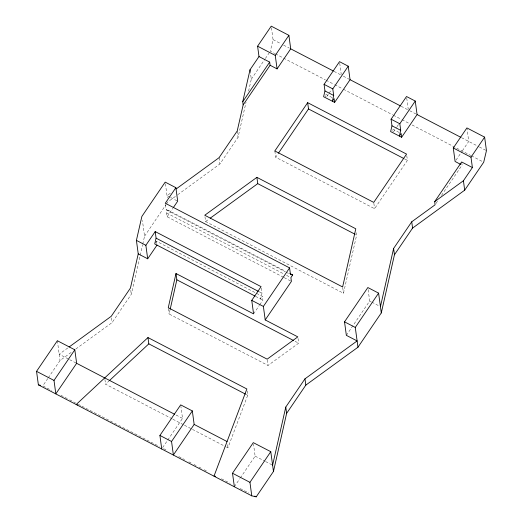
<?xml version="1.0" encoding="UTF-8"?>
<svg xmlns="http://www.w3.org/2000/svg" width="523" height="523" viewBox="0 0 523 523"><rect width="100%" height="100%" fill="white"/><g stroke="black" fill="none" stroke-linecap="round" stroke-linejoin="round"><path stroke-width="0.39" stroke-dasharray="2.62 1.96" d="M298.025 338.459L298.666 343.173L268.005 365.453L169.106 314.009L170.008 310.034M204.964 216.816L205.598 221.53L343.474 293.246L356.64 235.082L356.326 232.722M75.855 348.991L112.092 322.58L131.293 294.344L140.007 256.126M140.19 255.329L142.55 244.973M142.733 244.182L144.544 236.219L142.406 220.392M177.755 194.706L219.928 163.967L238.05 137.314L246.039 102.279M248.582 91.133L251.302 79.189L250.242 71.331M271.45 27.739L273.058 39.65L270.319 51.215L274.66 53.47M261.278 288.114L261.971 293.233L260.598 299.019L262.396 296.378L156.514 241.306L155.168 243.28M226.446 447.073L227.897 447.832L247.719 395.27L247.085 390.55M47.796 378.521L42.814 385.856L51.509 390.38M48.253 377.854L60.034 360.517L72.56 351.397M144.544 236.219L166.039 204.598M166.497 203.924L167.87 201.911L177.094 195.184M251.302 79.189L264.886 59.21M265.344 58.543L269.417 52.548M283.453 277.262L167.112 216.744L166.628 212.985L168.426 210.344L285.466 271.221M167.112 216.744L172.845 208.311M406.783 155.677L407.417 160.391L374.586 208.69L275.686 157.246L277.968 153.893M326.81 96.52L328.621 93.852M329.078 93.186L331.347 89.845M253.57 313.872L259.349 305.38M259.794 304.726L262.906 300.15L262.396 296.378M162.62 447.616L182.52 418.387L180.906 406.469M393.374 132.044L396.552 127.377M397.003 126.71L398.82 124.036M456.01 160.149L461.92 151.454M462.371 150.787L468.739 141.426L467.019 128.723M234.363 486.684L239.782 478.715M240.234 478.055L255.126 456.148L253.511 444.23M346.35 335.341L369.676 301.032L368.068 289.121M436.012 203.46L437.843 200.767M441.504 195.386L462.084 165.118L461.763 162.758M172.159 418.838L105.561 384.196L109.117 380.881M170.315 193.222L167.02 195.622L169.87 197.099M67.755 347.985L59.184 354.228L68.958 359.314M205.598 221.53L208.899 219.137M165.49 204.709L166.203 209.841L168.426 210.344M255.126 456.148L264.919 461.201M265.619 461.561L272.614 465.169M273.058 39.65L280.831 43.69M283.656 45.161L289.304 48.096M334.099 71.396L341.329 75.162M343.343 76.208L349.384 79.346M401.154 106.274L408.352 110.02M409.692 110.719L415.733 113.857M461.561 137.693L478.656 146.59M479.369 146.956L486.449 150.644M275.386 53.849L325.299 79.81M326.019 80.189L333.975 84.327M334.7 84.7L342.657 88.838M343.382 89.217L392.57 114.799M393.296 115.178L401.252 119.316M401.971 119.695L409.208 123.454M412.098 124.958L470.693 155.436M471.419 155.815L482.265 161.457M332.105 97.572L325.391 94.081L325.796 97.101M399.121 132.43L392.407 128.939L392.714 131.208M404.534 158.887L407.417 160.391M170.576 197.472L177.696 201.172M369.676 301.032L371.114 301.778M371.833 302.15L379.005 305.883M166.203 209.841L285.414 271.842M286.133 272.221L289.023 273.725M166.628 212.985L283.669 273.862M286.558 275.366L290.173 277.242M284.179 277.635L291.403 281.394M259.088 291.736L261.971 293.233M255.557 296.391L262.906 300.15M295.057 341.297L298.666 343.173M246.281 394.519L247.719 395.27M69.657 359.68L76.639 363.308M176.035 415.014L182.52 418.387M172.884 419.217L183.743 424.859M184.462 425.238L191.706 429.004M192.425 429.383L225.727 446.701M60.936 395.283L68.905 399.428M69.631 399.807L75.43 402.821M78.332 404.331L80.509 405.462M81.954 406.214L159.273 446.433M163.607 448.688L167.223 450.565M178.788 456.579L184.567 459.586M188.901 461.842L191.072 462.973M193.961 464.47L196.125 465.601M199.015 467.104L201.185 468.229M204.075 469.732L206.964 471.236M221.432 478.761L230.127 483.285M240.266 488.56L248.961 493.084M406.737 98.108L408.241 109.222M373.84 203.186L374.586 208.69M339.721 63.244L341.225 74.364M342.735 287.748L343.474 293.246M274.837 150.957L275.686 157.246M237.2 131.025L238.05 137.314M267.266 359.948L268.005 365.453M219.078 157.678L219.928 163.967M227.472 444.687L227.897 447.832M165.412 183.71L167.34 197.982M168.36 308.505L169.106 314.009M156.514 241.306L156.815 243.568M130.763 290.409L131.293 294.344M111.458 317.866L112.092 322.58M104.92 379.482L105.561 384.196M57.36 340.728L60.034 360.517"/><path stroke-width="0.78" d="M138.235 253.877L147.695 258.8L145.865 245.307L155.2 231.578L261.082 286.65L251.753 300.372L253.57 313.872L175.996 273.522L168.256 307.72L267.155 359.164L297.816 336.884L265.207 319.926L263.383 306.426L289.579 267.894L165.288 203.244L175.872 187.679L165.196 182.122L141.87 216.43L136.411 240.384L138.235 253.877L130.443 288.055L111.242 316.291L69.069 347.03M170.184 309.237L176.846 279.812L175.996 273.522M273.464 471.458L272.614 465.169L285.774 407.071L304.974 378.835L357.117 340.937L355.274 327.431L378.593 293.135L367.852 287.532L344.526 321.841L346.35 335.341L357.117 340.937L357.967 347.226L305.824 385.118L286.624 413.36L273.464 471.458L256.205 496.85L251.766 495.837L38.375 384.843L36.551 371.343L57.36 340.728L74.815 349.809L76.639 363.308L55.824 393.852L54.013 380.43L74.815 349.809M357.967 347.226L381.293 312.917L380.443 306.628L393.61 248.458L411.732 221.804L435.097 204.807L434.672 201.662L461.659 161.973L472.393 167.556L463.417 180.749L434.672 201.662M381.293 312.917L394.46 254.747L393.61 248.458M176.244 188.895L219.078 157.678L237.2 131.025L243.162 104.881L242.737 101.737L250.027 69.755L258.996 56.562L257.597 46.207L271.234 26.15L288.892 35.335L290.716 48.835L277.079 68.892L270.097 65.257L269.672 62.113L258.996 56.562M155.2 231.578L156.089 238.161L154.716 243.94L254.982 296.031M324.966 90.937L323.593 96.722L334.628 102.397L350.057 79.699L348.233 66.199L339.505 61.662L324.077 84.353L324.966 90.937L333.694 95.474L332.321 101.259L334.119 98.618L334.628 102.397M391.982 125.795L390.616 131.58L401.644 137.255L417.079 114.557L415.249 101.057L406.521 96.52L391.093 119.211L391.982 125.795L400.71 130.338L399.343 136.117L401.134 133.483L401.644 137.255M242.737 101.737L269.672 62.113M277.079 68.892L275.255 55.392L288.892 35.335M173.283 207.664L177.696 201.172L175.872 187.679M243.162 104.881L270.097 65.257M147.695 258.8L157.024 245.078M307.668 102.665L274.837 150.957L373.736 202.401L406.567 154.102L307.668 102.665L308.518 108.954L278.419 153.219M333.694 95.474L332.798 88.897L348.233 66.199M161.718 448.95L159.914 435.437L180.69 404.88L192.327 410.928L194.157 424.434L173.381 454.99L171.551 441.484L192.327 410.928M289.801 273.477L292.69 274.98L290.893 277.621L291.403 281.394L265.207 319.926M400.71 130.338L399.82 123.755L415.249 101.057M460.685 164.392L455.102 161.483L453.278 147.983L466.908 127.926L484.625 137.137L486.449 150.644L483.716 162.208L464.692 190.182L412.582 228.093L394.46 254.747M234.363 486.684L232.506 473.23L253.295 442.641L270.777 451.682L272.614 465.169M251.766 495.837L249.942 482.337L270.777 451.682M472.393 167.556L470.988 157.194L484.625 137.137M215.554 476.283L214.025 476.067L246.869 388.981L147.97 337.564L76.188 404.514L77.633 404.939M109.712 380.332L148.82 343.853L147.97 337.564M256.891 177.349L204.748 215.247L342.624 286.957L355.79 228.793L256.891 177.349L257.741 183.638L355.202 234.33M210.22 218.176L257.741 183.638M38.375 384.843L40.591 385.353M292.69 274.98L290.468 274.477L289.579 267.894M290.716 48.835L333.38 71.023M350.057 79.699L400.435 105.901M417.079 114.557L460.841 137.32M257.597 46.207L275.255 55.392M453.278 147.983L470.988 157.194M324.077 84.353L332.798 88.897M391.093 119.211L399.82 123.755M308.518 108.954L403.808 158.515M344.526 321.841L355.274 327.431M156.089 238.161L258.369 291.357M136.411 240.384L145.865 245.307M251.753 300.372L263.383 306.426M176.846 279.812L293.619 340.551M148.82 343.853L245.555 394.146M76.639 363.308L174.597 414.262M194.157 424.434L227.047 441.543M36.551 371.343L54.013 380.43M159.914 435.437L171.551 441.484M254.76 496.098L256.205 496.85M232.506 473.23L249.942 482.337M378.593 293.135L380.443 306.628M463.417 180.749L464.692 190.182M411.732 221.804L412.582 228.093M304.974 378.835L305.824 385.118M250.027 69.755L250.242 71.331M285.774 407.071L286.624 413.36"/></g></svg>
